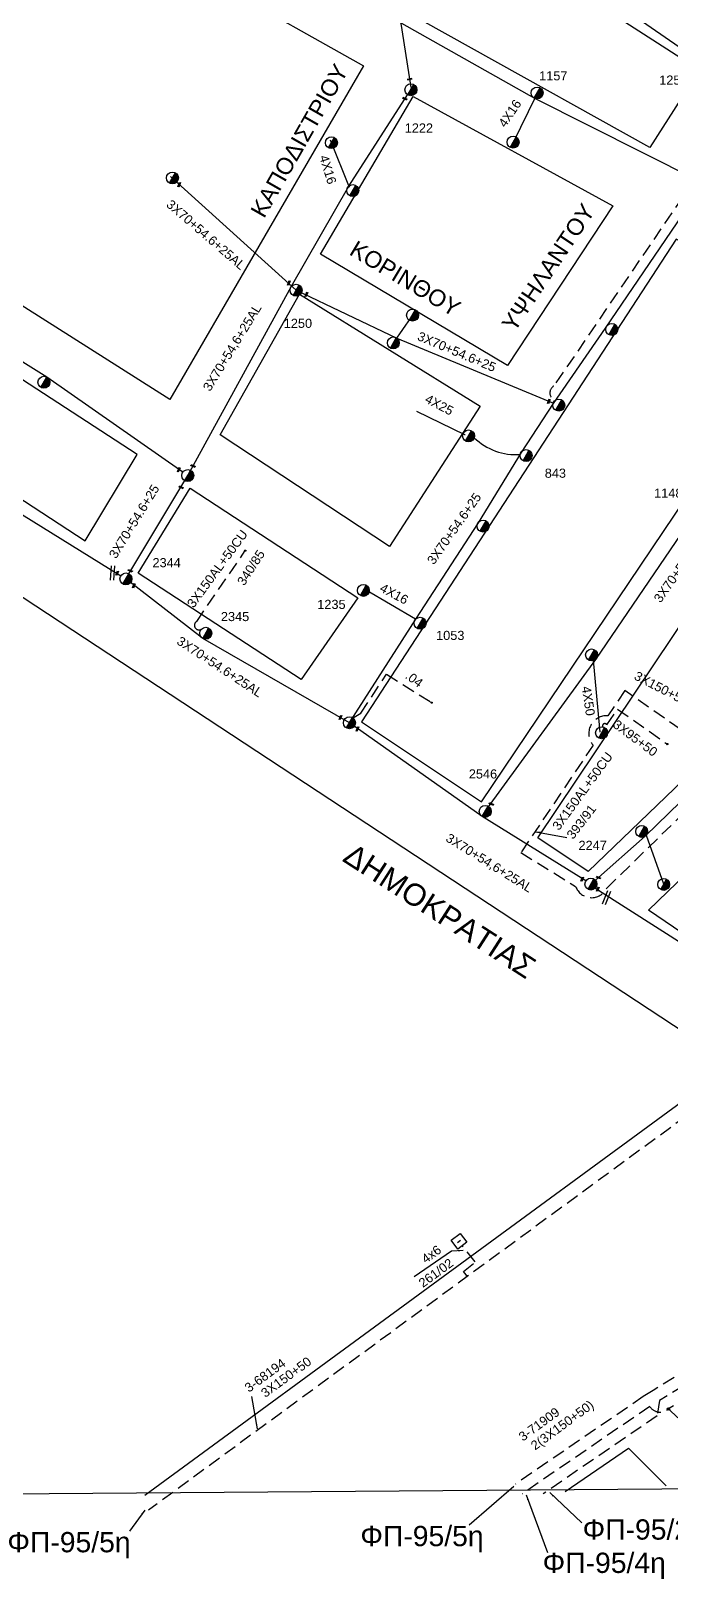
# Model space of a CAD drawing. Header units: millimetres. Extents: x 1421 to 13344, y 800 to 1949.
# Drawn here: x 11303.3 to 11429.5, y 849 to 1154.6 of the extents above; entities that cross this region are included whole.
import ezdxf

# ---------------------------------------------------------------- set-up
doc = ezdxf.new("R2010")
doc.units = ezdxf.units.MM
doc.linetypes.add('DASHED', pattern=[19.05, 12.7, -6.35])
for name, color, linetype in [('Pillar OTE', 7, 'Continuous'), ('Άγνωστα', 7, 'Continuous'), ('Γυμνά εναέρια ΧΤ (3Φ)   4x50CU', 7, 'Continuous'), ('Εναέρια παροχή ΧΤ 4x16', 7, 'SYN_LINE'), ('Εναέρια παροχή ΧΤ 4x25', 7, 'SYN_LINE'), ('Επιγραφές - Σχήματα', 7, 'Continuous'), ('Κάμερα', 7, 'Continuous'), ('Καλωδια ΧΤ  3X95+50', 7, 'Continuous'), ('Καλώδια ΧΤ   3x150+50CU', 7, 'DASHED'), ('Καλώδια ΧΤ   3x150AL+50CU', 7, 'DASHED'), ('Μηχανική τομή', 7, 'Continuous'), ('Στύλος ΦΜ', 7, 'Continuous'), ('Στύλος ΦΜ @ 1', 7, 'Continuous'), ('Συνδέσεις', 7, 'Continuous'), ('Συνεστραμμένα ΧΤ   3x70+54.6+25 AL', 7, 'SYN_LINE'), ('Τομή', 7, 'Continuous'), ('Υπόβαθρο ΔΕΗ', 7, 'Continuous'), ('Υπόγεια Καλώδια Δικτύου ΧΤ   .04', 7, 'DASHED'), ('Υπόγεια καλώδια Παροχών ΧΤ   4x6', 7, 'DASHED')]:
    doc.layers.add(name, color=color, linetype=linetype)
doc.styles.add('arial', font='ARIAL.TTF')
doc.styles.get("Standard").update_dxf_attribs({"font": 'ARIAL.TTF'})
doc.linetypes.add('SYN_LINE', pattern='A,0.5,-0.0001,["/\\/\\/\\/",Standard,S=0.1,R=0,X=0,Y=-0.05],-0.25', length=0.7501)
doc.dimstyles.new('ISO-25', dxfattribs={"dimtxt": 2.5, "dimasz": 2.5, "dimexe": 1.25, "dimexo": 0.625, "dimtad": 1, "dimtxsty": 'Standard', "dimcen": 2.5, "dimadec": 0, "dimazin": 0, "dimtfac": 1, "dimtmove": 0, "dimatfit": 3, "dimfxl": 1, "dimarcsym": 0})

# ---------------------------------------------------------------- blocks, each defined once
blk = doc.blocks.new('ΥΠΑΡΧΩΝ ΤΣΙΜΕΝΤΕΝΙΟΣ ΣΤΥΛΟΣ')
at = {"layer": 'Στύλος ΦΜ'}
blk.add_hatch(color=7, dxfattribs=at).paths.add_polyline_path([(-1.29, -2.28, 0.574793), (2.62, 0, 0.268822), (1.3, 2.27)])
at = {"layer": 'Στύλος ΦΜ', "color": 7}
blk.add_line((-1.29, -2.28), (1.3, 2.27), dxfattribs=at)
blk.add_circle((0, 0), 2.62, dxfattribs=at)
at = {"layer": 'Στύλος ΦΜ', "flags": 4}
for tag, p in [('ΤΥΠΟΣ', (-4.91, 3.03)), ('ΑΡΙΘΜΟΣ', (-4.68, 8.05))]:
    blk.add_attdef(tag, p, '', height=4, dxfattribs=at)
blk = doc.blocks.new('ΜΗΧΑΝΙΚΗ ΤΟΜΗ')
at = {"layer": 'Μηχανική τομή', "ltscale": 40}
for p, q in [((-1.9, 0.8), (1.9, 0.8)), ((1.9, 0), (-1.9, 0))]:
    blk.add_line(p, q, dxfattribs=at)
blk = doc.blocks.new('ΤΟΜΗ')
at = {"layer": 'Τομή', "ltscale": 40}
for p, q in [((-5.7, 0), (5.7, 0)), ((5.7, -2.3), (-5.7, -2.3))]:
    blk.add_line(p, q, dxfattribs=at)
blk = doc.blocks.new('_ΣΥΝΔΕΣΗ')
at = {"layer": 'Συνδέσεις', "linetype": 'SYN_LINE', "ltscale": 40}
blk.add_hatch(color=256, dxfattribs=at).paths.add_polyline_path([(0.5, -0.01, 1), (-0.5, -0.01, 1)])
at = {"layer": 'Συνδέσεις'}
blk.add_circle((0, -0.01), 0.5, dxfattribs=at)
blk = doc.blocks.new('καμερα')
at = {"layer": 'Κάμερα', "ltscale": 40}
blk.add_lwpolyline([(0, 2.76), (2.76, 2.76), (2.76, 0), (0, 0)], close=True, dxfattribs=at)
blk.add_lwpolyline([(0.89, 1.38), (1.87, 1.38)], dxfattribs=at)

msp = doc.modelspace()

# ---------------------------------------------------------------- hatches: boundary and pattern name
at = {"layer": 'Pillar OTE', "ltscale": 40}
h = msp.add_hatch(color=256, dxfattribs=at)
h.dxf.hatch_style = 1
h.paths.add_polyline_path([(11389.7025, 908.84987), (11389.07763, 909.2016), (11389.19512, 908.4795)])

# ---------------------------------------------------------------- linework, layer by layer
at = {"layer": 'Άγνωστα'}
msp.add_lwpolyline([(11366.2073, 1123.67792), (11362.45895, 1132.97517)], dxfattribs=at)
at = {"layer": 'Άγνωστα', "color": 151, "linetype": 'Continuous'}
msp.add_lwpolyline([(11375.08282, 1093.23276), (11378.36329, 1098.0185)], dxfattribs=at)
at = {"layer": 'Άγνωστα', "color": 85, "linetype": 'Continuous', "ltscale": 0.2}
msp.add_lwpolyline([(11424.82251, 995.7965), (11428.20683, 986.22764)], dxfattribs=at)
at = {"layer": 'Γυμνά εναέρια ΧΤ (3Φ)   4x50CU', "color": 2}
msp.add_lwpolyline([(11415.73341, 1016.15946), (11414.34203, 1031.09129)], dxfattribs=at)
at = {"layer": 'Εναέρια παροχή ΧΤ 4x16', "color": 173}
msp.add_lwpolyline([(11398.62255, 1132.57855), (11403.03725, 1141.61312)], dxfattribs=at)
at = {"layer": 'Εναέρια παροχή ΧΤ 4x16', "color": 6, "ltscale": 20}
msp.add_lwpolyline([(11379.25124, 1038.4141), (11369.36217, 1044.2076)], dxfattribs=at)
at = {"layer": 'Εναέρια παροχή ΧΤ 4x25', "color": 6, "ltscale": 8}
msp.add_lwpolyline([(11389.03401, 1074.82857), (11388.9971, 1074.84025), (11379.48876, 1079.43825)], dxfattribs=at)
at = {"layer": 'Καλωδια ΧΤ  3X95+50', "color": 2, "linetype": 'DASHED', "ltscale": 0.2}
msp.add_lwpolyline([(11416.21509, 1017.16599, -0.981177786), (11417.0583, 1017.56277), (11419.15677, 1020.68965), (11419.15677, 1020.68965), (11419.15677, 1020.68965), (11419.15677, 1020.68965), (11428.88809, 1013.85643)], format="xyb", dxfattribs=at)
at = {"layer": 'Καλώδια ΧΤ   3x150+50CU', "color": 30, "linetype": 'DASHED', "ltscale": 0.2}
for points in [[(11464.16871, 908.16962, 1.15539876), (11461.29913, 913.30545), (11452.6822, 908.0015), (11432.73331, 940.36498), (11326.51864, 862.57497)], [(11462.67951, 905.90687), (11463.96533, 906.70261, 0.785078966), (11462.7919, 908.7154), (11426.2155, 886.20167), (11424.23249, 884.98107), (11398.98739, 867.71579)]]:
    msp.add_lwpolyline(points, format="xyb", dxfattribs=at)
at = {"layer": 'Καλώδια ΧΤ   3x150+50CU', "color": 173, "linetype": 'DASHED', "ltscale": 0.2}
msp.add_lwpolyline([(11458.14858, 903.10287), (11427.44508, 884.20406), (11426.98861, 881.18238), (11404.44177, 865.76245)], dxfattribs=at)
at = {"layer": 'Καλώδια ΧΤ   3x150+50CU', "color": 85, "linetype": 'DASHED', "ltscale": 0.2}
msp.add_lwpolyline([(11459.37683, 901.11817), (11429.2046, 882.54638), (11447.16358, 865.62685)], dxfattribs=at)
msp.add_lwpolyline([(11429.2046, 882.54638, -0.457792602), (11425.51011, 883.01303), (11400.31157, 865.7796)], format="xyb", dxfattribs=at)
at = {"layer": 'Καλώδια ΧΤ   3x150+50CU', "linetype": 'DASHED', "ltscale": 0.2}
msp.add_lwpolyline([(11425.02993, 882.69973), (11425.02993, 882.69973)], dxfattribs=at)
at = {"layer": 'Καλώδια ΧΤ   3x150AL+50CU', "color": 151, "linetype": 'DASHED', "ltscale": 0.2}
msp.add_lwpolyline([(11507.1909, 1083.25381, -0.470118004), (11501.5532, 1082.80654), (11486.0417, 1090.52043), (11460.03664, 1104.61246), (11432.01784, 1121.80334), (11406.56866, 1084.46881, 0.646782038), (11406.838, 1081.63707)], format="xyb", dxfattribs=at)
at = {"layer": 'Καλώδια ΧΤ   3x150AL+50CU', "color": 27, "linetype": 'DASHED', "ltscale": 0.2}
msp.add_lwpolyline([(11431.51267, 1016.70443), (11420.59671, 1024.36949), (11417.23173, 1019.35541, 0.672556372), (11414.32489, 1013.58643), (11400.0754, 992.35364), (11410.86828, 985.65695, 0.661398457), (11417.00365, 985.33725), (11439.94529, 1007.67746), (11465.47804, 1031.27709), (11491.98583, 1057.01501), (11506.67033, 1071.28004), (11502.05015, 1074.62217), (11507.98815, 1082.83089)], format="xyb", dxfattribs=at)
at = {"layer": 'Καλώδια ΧΤ   3x150AL+50CU', "color": 85, "linetype": 'DASHED', "ltscale": 0.2}
msp.add_lwpolyline([(11337.04832, 1036.56689, -1.114472354), (11336.01426, 1037.99703), (11345.60667, 1051.97056)], format="xyb", dxfattribs=at)
at = {"layer": 'Συνεστραμμένα ΧΤ   3x70+54.6+25 AL', "color": 173, "ltscale": 20}
msp.add_lwpolyline([(11434.90023, 1125.1028), (11402.84031, 1141.21009), (11376.55056, 1156.04303), (11353.76224, 1168.58416), (11333.4229, 1179.72639), (11308.58032, 1196.1686), (11325.85468, 1219.43017)], dxfattribs=at)
at = {"layer": 'Συνεστραμμένα ΧΤ   3x70+54.6+25 AL', "color": 1, "linetype": 'SYN_LINE', "ltscale": 20}
msp.add_lwpolyline([(11436.87262, 1147.52862), (11413.88055, 1163.44636), (11380.95235, 1184.81662), (11348.56675, 1206.71544), (11326.55912, 1220.37443)], dxfattribs=at)
at = {"layer": 'Συνεστραμμένα ΧΤ   3x70+54.6+25 AL', "color": 27, "linetype": 'SYN_LINE', "ltscale": 20}
msp.add_lwpolyline([(11062.20869, 1216.85608), (11103.66827, 1189.04811), (11139.66716, 1164.63088), (11160.77763, 1151.09042), (11198.95048, 1125.40931), (11215.57349, 1114.54552), (11234.16004, 1102.73407), (11257.3399, 1087.57471), (11287.98464, 1067.48375), (11321.02937, 1047.00991)], dxfattribs=at)
at = {"layer": 'Συνεστραμμένα ΧΤ   3x70+54.6+25 AL', "color": 173, "ltscale": 15}
msp.add_lwpolyline([(11378.36046, 1143.39392), (11376.2977, 1156.85527)], dxfattribs=at)
at = {"layer": 'Συνεστραμμένα ΧΤ   3x70+54.6+25 AL', "color": 151, "linetype": 'SYN_LINE', "ltscale": 20}
for points in [[(11322.61611, 1047.41149), (11334.23969, 1066.79404), (11354.77204, 1104.1757), (11366.09884, 1123.94693), (11377.67821, 1141.96166)], [(11330.85645, 1125.80832), (11355.64738, 1103.38392), (11375.55285, 1093.91847), (11406.50652, 1081.07235)], [(11333.25418, 1067.44369), (11306.42331, 1086.23215), (11276.70057, 1104.73541), (11248.04949, 1122.15622)]]:
    msp.add_lwpolyline(points, dxfattribs=at)
at = {"layer": 'Συνεστραμμένα ΧΤ   3x70+54.6+25 AL', "color": 6, "ltscale": 20}
msp.add_lwpolyline([(11502.84254, 1087.17184), (11489.19457, 1093.959), (11475.50052, 1101.46839), (11460.74767, 1109.4629), (11436.19256, 1124.52863), (11416.67979, 1095.90296), (11406.41556, 1081.02474), (11400.08725, 1071.33122), (11391.60093, 1057.43133), (11379.25124, 1038.4141), (11366.36176, 1018.27735)], dxfattribs=at)
at = {"layer": 'Συνεστραμμένα ΧΤ   3x70+54.6+25 AL', "color": 2, "linetype": 'SYN_LINE', "ltscale": 20}
msp.add_lwpolyline([(11461.01242, 1109.31943), (11458.90672, 1099.16198), (11446.41489, 1077.71971), (11433.73179, 1058.30405), (11414.79517, 1030.48834), (11393.35999, 1001.12424)], dxfattribs=at)
at = {"layer": 'Συνεστραμμένα ΧΤ   3x70+54.6+25 AL', "color": 85, "ltscale": 20}
for points in [[(11513.08064, 1080.3612), (11489.92871, 1057.87064), (11463.78655, 1032.48773), (11438.50457, 1009.11988), (11424.63198, 995.61097), (11414.77671, 986.92612)], [(11412.89119, 986.76657), (11392.41706, 999.47021), (11366.19495, 1017.98475), (11337.21196, 1034.62995), (11322.03281, 1046.38831)]]:
    msp.add_lwpolyline(points, dxfattribs=at)
at = {"layer": 'Συνεστραμμένα ΧΤ   3x70+54.6+25 AL', "color": 151, "ltscale": 20}
msp.add_lwpolyline([(11414.63578, 985.4231), (11445.31181, 965.83745)], dxfattribs=at)
at = {"layer": 'Συνεστραμμένα ΧΤ   3x70+54.6+25 AL', "color": 6, "ltscale": 8}
msp.add_arc((11398.97177, 1082.53502), 11.59757, 225.5416789, 274.6655986, dxfattribs=at)
at = {"layer": 'Υπόβαθρο ΔΕΗ'}
for points in [[(10840.03143, 862.30832), (12828.1383, 877.43934), (12848.3754, 1876.73506)], [(11319.86988, 1190.4542), (11335.39881, 1211.19341), (11435.30372, 1146.88635), (11425.50236, 1131.56288)], [(11325.77763, 865.53834), (11435.71294, 946.05329), (11434.97536, 955.05847), (11064.33905, 1198.69106), (10861.84628, 862.41432)], [(11425.50236, 1131.56288), (11319.86988, 1190.4542)], [(11270.66864, 1119.84786), (11312.20993, 1179.59683), (11368.98818, 1147.69136), (11330.7329, 1081.79543), (11270.66864, 1119.84786)], [(11313.95904, 1053.93719), (11324.26543, 1070.97256), (11206.19268, 1147.76411), (11200.82211, 1145.10285), (11201.83264, 1127.10913), (11313.95904, 1053.93719)], [(11378.74587, 1141.616), (11418.18938, 1120.00849), (11397.40214, 1088.53324), (11360.49178, 1110.52275), (11378.74587, 1141.616)], [(11368.54375, 1018.1621), (11392.28708, 1002.37177), (11457.41502, 1099.05674), (11430.75455, 1113.45478), (11368.54375, 1018.1621)], [(11340.66802, 1074.84625), (11356.34139, 1102.60886), (11392.01453, 1080.50038), (11374.11811, 1052.76299), (11340.66802, 1074.84625)], [(11403.41606, 995.30316), (11468.40917, 1092.14767), (11501.95589, 1073.74487), (11413.35026, 988.59818), (11403.41606, 995.30316)], [(11324.43877, 1047.49505), (11334.73099, 1064.3045), (11367.84196, 1042.65467), (11356.64227, 1026.51), (11324.43877, 1047.49505)], [(11425.24006, 980.99358), (11513.64057, 1066.18004), (11530.117, 1053.47792), (11440.0433, 970.89706), (11425.24006, 980.99358)], [(11386.36528, 913.70194), (11378.99395, 908.62002)], [(11408.79502, 866.24037), (11421.32423, 874.80917), (11428.74807, 867.3449)]]:
    msp.add_lwpolyline(points, dxfattribs=at)
at = {"layer": 'Υπόγεια Καλώδια Δικτύου ΧΤ   .04', "color": 6, "linetype": 'DASHED', "ltscale": 0.2}
msp.add_lwpolyline([(11366.77439, 1018.89017), (11368.44765, 1019.8882), (11373.50017, 1027.55143), (11382.42166, 1021.96694)], dxfattribs=at)
at = {"layer": 'Υπόγεια καλώδια Παροχών ΧΤ   4x6', "color": 30, "linetype": 'DASHED', "ltscale": 0.2}
msp.add_lwpolyline([(11389.48379, 908.68969), (11388.68689, 909.69406), (11391.03702, 911.55871), (11388.51567, 914.71314)], dxfattribs=at)

# ---------------------------------------------------------------- block references
at = {"layer": 'Κάμερα', "xscale": 0.8000000000001819, "yscale": 0.8000000000001819, "zscale": 0.8000000000001819, "rotation": 37.33048131411972}
msp.add_blockref('καμερα', (11387.6167, 914.09565), dxfattribs=at)
at = {"layer": 'Μηχανική τομή', "xscale": 0.249999999999919, "yscale": 0.249999999999919, "zscale": 0.249999999999919}
for p, rotation in [((11378.10392, 1144.93091), 9.70011471772233), ((11377.10586, 1141.09444), 336.8864378045459), ((11332.65637, 1124.17096), 68.45138536945211), ((11354.3009, 1104.76064), 68.45138536945211), ((11357.77701, 1102.51628), 68.45138536945211), ((11405.6526, 1081.38932), 68.45138536945211), ((11332.55191, 1067.90529), 68.45138536945211), ((11335.25099, 1068.59394), 336.8864378045459), ((11332.91204, 1064.37606), 336.8864378045459), ((11322.85773, 1047.89528), 336.8864378045459), ((11320.38067, 1047.48411), 68.45138536945211), ((11323.67735, 1045.00282), 68.45138536945211), ((11364.48986, 1018.99139), 68.45138536945211), ((11367.84961, 1016.72412), 68.45138536945211), ((11394.18114, 1001.86473), 336.8864378045459), ((11412.23521, 987.09356), 68.45138536945211), ((11415.33088, 987.34216), 336.8864378045459), ((11415.36033, 985.09827), 68.45138536945211)]:
    msp.add_blockref('ΜΗΧΑΝΙΚΗ ΤΟΜΗ', p, dxfattribs=dict(at, rotation=rotation))
at = {"layer": 'Στύλος ΦΜ @ 1', "ltscale": 40}
ref = msp.add_blockref('ΥΠΑΡΧΩΝ ΤΣΙΜΕΝΤΕΝΙΟΣ ΣΤΥΛΟΣ', (11403.25852, 1142.31111), dxfattribs=dict(at, xscale=0.4499999999998181, yscale=0.4499999999998181, zscale=0.4499999999998181))
ref.add_attrib('ΤΥΠΟΣ', '1157', (11403.66051, 1144.80642), dxfattribs={"layer": 'Στύλος ΦΜ', "height": 1.8, "flags": 4})
ref = msp.add_blockref('ΥΠΑΡΧΩΝ ΤΣΙΜΕΝΤΕΝΙΟΣ ΣΤΥΛΟΣ', (11436.87036, 1147.52991), dxfattribs=dict(at, xscale=0.4499999999998181, yscale=0.4499999999998181, zscale=0.4499999999998181))
ref.add_attrib('ΤΥΠΟΣ', '1259', (11427.37825, 1143.96148), dxfattribs={"layer": 'Στύλος ΦΜ', "height": 1.8, "flags": 4})
ref = msp.add_blockref('ΥΠΑΡΧΩΝ ΤΣΙΜΕΝΤΕΝΙΟΣ ΣΤΥΛΟΣ', (11378.31504, 1142.95242), dxfattribs=dict(at, xscale=0.4499999999998181, yscale=0.4499999999998181, zscale=0.4499999999998181))
ref.add_attrib('ΤΥΠΟΣ', '1222', (11377.10732, 1134.49811), dxfattribs={"layer": 'Στύλος ΦΜ', "height": 1.8, "flags": 4})
at = {"layer": 'Στύλος ΦΜ @ 1', "ltscale": 40, "xscale": 0.4499999999998181, "yscale": 0.4499999999998181, "zscale": 0.4499999999998181}
for p in [(11398.52524, 1132.60594), (11362.62047, 1132.5007), (11331.23135, 1125.53289), (11366.85551, 1123.04439), (11378.65324, 1098.46106), (11374.85415, 1092.97033), (11418.00966, 1095.62735), (11305.83775, 1085.21026), (11407.54661, 1080.69633), (11389.7254, 1074.61038), (11334.23743, 1066.79533), (11392.59941, 1056.80669), (11414.01875, 1031.37396), (11366.19269, 1017.98604), (11415.99849, 1016.00831), (11423.91083, 996.54214), (11428.25724, 986.08509)]:
    msp.add_blockref('ΥΠΑΡΧΩΝ ΤΣΙΜΕΝΤΕΝΙΟΣ ΣΤΥΛΟΣ', p, dxfattribs=at)
at = {"layer": 'Στύλος ΦΜ @ 1', "ltscale": 40}
ref = msp.add_blockref('ΥΠΑΡΧΩΝ ΤΣΙΜΕΝΤΕΝΙΟΣ ΣΤΥΛΟΣ', (11355.64511, 1103.38521), dxfattribs=dict(at, xscale=0.4499999999998181, yscale=0.4499999999998181, zscale=0.4499999999998181))
ref.add_attrib('ΤΥΠΟΣ', '1250', (11353.21409, 1095.94309), dxfattribs={"layer": 'Στύλος ΦΜ', "height": 1.8, "flags": 4})
ref = msp.add_blockref('ΥΠΑΡΧΩΝ ΤΣΙΜΕΝΤΕΝΙΟΣ ΣΤΥΛΟΣ', (11401.06949, 1070.74231), dxfattribs=dict(at, xscale=0.4499999999998181, yscale=0.4499999999998181, zscale=0.4499999999998181))
ref.add_attrib('ΤΥΠΟΣ', '843', (11404.76802, 1066.35847), dxfattribs={"layer": 'Στύλος ΦΜ', "height": 1.8, "flags": 4})
ref = msp.add_blockref('ΥΠΑΡΧΩΝ ΤΣΙΜΕΝΤΕΝΙΟΣ ΣΤΥΛΟΣ', (11432.8137, 1059.04178), dxfattribs=dict(at, xscale=0.4499999999998181, yscale=0.4499999999998181, zscale=0.4499999999998181))
ref.add_attrib('ΤΥΠΟΣ', '1148', (11426.36945, 1062.42944), dxfattribs={"layer": 'Στύλος ΦΜ', "height": 1.8, "flags": 4})
ref = msp.add_blockref('ΥΠΑΡΧΩΝ ΤΣΙΜΕΝΤΕΝΙΟΣ ΣΤΥΛΟΣ', (11322.03055, 1046.3896), dxfattribs=dict(at, xscale=0.4499999999998181, yscale=0.4499999999998181, zscale=0.4499999999998181))
ref.add_attrib('ΤΥΠΟΣ', '2344', (11327.28449, 1048.69129), dxfattribs={"layer": 'Στύλος ΦΜ', "height": 1.8, "flags": 4})
ref = msp.add_blockref('ΥΠΑΡΧΩΝ ΤΣΙΜΕΝΤΕΝΙΟΣ ΣΤΥΛΟΣ', (11368.933, 1044.11533), dxfattribs=dict(at, xscale=0.4499999999998181, yscale=0.4499999999998181, zscale=0.4499999999998181))
ref.add_attrib('ΤΥΠΟΣ', '1235', (11359.83181, 1040.45671), dxfattribs={"layer": 'Στύλος ΦΜ', "height": 1.8, "flags": 4})
ref = msp.add_blockref('ΥΠΑΡΧΩΝ ΤΣΙΜΕΝΤΕΝΙΟΣ ΣΤΥΛΟΣ', (11337.793, 1035.65442), dxfattribs=dict(at, xscale=0.4499999999998181, yscale=0.4499999999998181, zscale=0.4499999999998181))
ref.add_attrib('ΤΥΠΟΣ', '2345', (11340.79788, 1038.05714), dxfattribs={"layer": 'Στύλος ΦΜ', "height": 1.8, "flags": 4})
ref = msp.add_blockref('ΥΠΑΡΧΩΝ ΤΣΙΜΕΝΤΕΝΙΟΣ ΣΤΥΛΟΣ', (11380.14341, 1037.64522), dxfattribs=dict(at, xscale=0.4499999999998181, yscale=0.4499999999998181, zscale=0.4499999999998181))
ref.add_attrib('ΤΥΠΟΣ', '1053', (11383.30378, 1034.33659), dxfattribs={"layer": 'Στύλος ΦΜ', "height": 1.8, "flags": 4})
ref = msp.add_blockref('ΥΠΑΡΧΩΝ ΤΣΙΜΕΝΤΕΝΙΟΣ ΣΤΥΛΟΣ', (11392.99809, 1000.49468), dxfattribs=dict(at, xscale=0.4499999999998181, yscale=0.4499999999998181, zscale=0.4499999999998181))
ref.add_attrib('ΤΥΠΟΣ', '2546', (11389.76601, 1006.99142), dxfattribs={"layer": 'Στύλος ΦΜ', "height": 1.8, "flags": 4})
ref = msp.add_blockref('ΥΠΑΡΧΩΝ ΤΣΙΜΕΝΤΕΝΙΟΣ ΣΤΥΛΟΣ', (11413.89309, 986.14743), dxfattribs=dict(at, xscale=0.4499999999998181, yscale=0.4499999999998181, zscale=0.4499999999998181))
ref.add_attrib('ΤΥΠΟΣ', '2247', (11411.43423, 992.89481), dxfattribs={"layer": 'Στύλος ΦΜ', "height": 1.8, "flags": 4})
at = {"layer": 'Συνδέσεις'}
for p, xscale, yscale, zscale in [((11345.60749, 1051.97175), 0.25, 0.25, 0.25), ((11382.42166, 1021.96694), 0.25, 0.25, 0.25), ((11428.98047, 1013.79157), 0.25, 0.25, 0.25), ((11429.2046, 882.54638), 0.4777242751394019, 0.4777242751394019, 0.4777242751394019)]:
    msp.add_blockref('_ΣΥΝΔΕΣΗ', p, dxfattribs=dict(at, xscale=xscale, yscale=yscale, zscale=zscale))
at = {"layer": 'Τομή'}
for p, xscale, yscale, zscale, rotation in [((11319.66917, 1047.53766), 0.2500000000000557, 0.2500000000000557, 0.2500000000000557, 266.3054486218056), ((11417.24024, 983.35555), 0.2499999999998873, 0.2499999999998873, 0.2499999999998873, 248.1909067709115)]:
    msp.add_blockref('ΤΟΜΗ', p, dxfattribs=dict(at, xscale=xscale, yscale=yscale, zscale=zscale, rotation=rotation))

# ---------------------------------------------------------------- texts
at = {"ltscale": 40, "attachment_point": 1, "style": 'arial'}
for s, insert, char_height, width, rotation in [('{\\H1.083x;ΚΑΠΟΔΙΣΤΡΙΟΥ}', (11346.48566, 1119.02478), 3.0193207, 48.9783945, 60.2623594), ('{\\H1.083x;YΨHΛANTOY}', (11396.06001, 1096.74789), 3.0193207, 48.9783945, 56.2507951), ('{\\H1.083x;KOPINΘOY}', (11367.62346, 1113.34146), 3.0193207, 48.9783945, 329.0028149), ('{\\H1.083x;ΔHMOKPATIAΣ}', (11366.95407, 994.43333), 4, 99.6177602, 327.2209252)]:
    msp.add_mtext(s, dxfattribs=dict(at, insert=insert, char_height=char_height, width=width, rotation=rotation))
at = {"layer": 'Άγνωστα', "color": 7, "char_height": 1.8, "attachment_point": 1}
for s, insert, rotation in [('3X70+54.6+25', (11380.14489, 1095.27389), 337.1194537), ('3X70+54.6+25', (11318.54853, 1051.18047), 58.3673681), ('3X70+54.6+25', (11381.38586, 1050.09103), 54.8872713), ('3X70+54.6+25', (11426.17222, 1042.56177), 54.8872713), ('340/85', (11343.88083, 1045.89337), 56.8704294), ('3X150+50CU', (11423.09162, 1028.25592), 332.462814), ('4X50', (11413.83438, 1025.33532), 278.749487), ('3X95+50', (11419.13293, 1018.72245), 323.2593752), ('393/91', (11408.92648, 995.9542), 52.4284682), ('4x6', (11380.1989, 912.61059), 36.2061477), ('261/02', (11379.63713, 907.85472), 36.2061477), ('3-68194', (11345.26741, 887.16967), 36.2061477), ('3X150+50', (11348.49679, 886.14285), 36.2061477), ('2(3X150+50)', (11401.78797, 875.76273), 36.2061477), ('3-71909', (11399.38711, 877.52215), 36.2061477)]:
    msp.add_mtext_dynamic_manual_height_columns(s, width=1.8, gutter_width=12.5, heights=[0.04535], dxfattribs=dict(at, insert=insert, rotation=rotation))
at = {"layer": 'Εναέρια παροχή ΧΤ 4x16', "color": 7, "char_height": 1.8, "attachment_point": 1}
for insert, rotation in [((11395.4791, 1136.36503), 55.9829902), ((11361.93692, 1130.26081), 287.1206892), ((11372.84662, 1045.61209), 332.0897021)]:
    msp.add_mtext_dynamic_manual_height_columns('4X16', width=1.8, gutter_width=12.5, heights=[0.04535], dxfattribs=dict(at, insert=insert, rotation=rotation))
at = {"layer": 'Εναέρια παροχή ΧΤ 4x25', "color": 7, "insert": (11381.76633, 1082.93227), "char_height": 1.8, "attachment_point": 1, "rotation": 332.0897021}
msp.add_mtext_dynamic_manual_height_columns('4X25', width=1.8, gutter_width=12.5, heights=[0.04535], dxfattribs=at)
at = {"layer": 'Επιγραφές - Σχήματα', "ltscale": 0.2, "char_height": 4, "width": 19.6718533, "attachment_point": 1}
for s, insert in [('ΦΠ-95/5η', (11368.34658, 859.44845)), ('ΦΠ-95/2η', (11412.24643, 860.74125)), ('ΦΠ-95/5η', (11298.61982, 858.24294)), ('ΦΠ-95/4η', (11404.34841, 854.16413))]:
    msp.add_mtext(s, dxfattribs=dict(at, insert=insert))
at = {"layer": 'Καλώδια ΧΤ   3x150AL+50CU', "color": 7, "char_height": 1.8, "attachment_point": 1}
for insert, rotation in [((11333.96033, 1041.59177), 53.6816273), ((11406.11548, 997.66369), 53.8918887)]:
    msp.add_mtext_dynamic_manual_height_columns('3X150AL+50CU', width=1.8, gutter_width=12.5, heights=[0.04535], dxfattribs=dict(at, insert=insert, rotation=rotation))
at = {"layer": 'Συνεστραμμένα ΧΤ   3x70+54.6+25 AL', "color": 7, "char_height": 1.8, "attachment_point": 1}
for s, insert, rotation in [('3X70+54.6+25AL', (11331.02811, 1121.41091), 319.1877662), ('3X70+54,6+25AL', (11337.1165, 1084.21494), 58.3673681), ('3X70+54.6+25AL', (11332.88959, 1035.16278), 326.7495009), ('3X70+54,6+25AL', (11385.99304, 996.27858), 328.042606)]:
    msp.add_mtext_dynamic_manual_height_columns(s, width=1.8, gutter_width=12.5, heights=[0.04535], dxfattribs=dict(at, insert=insert, rotation=rotation))
at = {"layer": 'Υπόγεια Καλώδια Δικτύου ΧΤ   .04', "color": 7, "insert": (11378.12216, 1028.36718), "char_height": 1.8, "attachment_point": 1, "rotation": 323.2593752}
msp.add_mtext_dynamic_manual_height_columns('.04', width=1.8, gutter_width=12.5, heights=[0.04535], dxfattribs=at)

# ---------------------------------------------------------------- leaders
at = {"layer": 'Επιγραφές - Σχήματα', "ltscale": 40}
for points in [[(11402.97745, 996.487), (11409.13086, 995.34758)], [(11388.68387, 913.82686), (11386.36528, 913.70194)], [(11348.00734, 878.58635), (11346.93101, 885.01071)], [(11398.63849, 867.22736), (11389.85075, 859.57168)], [(11401.08895, 865.58007), (11405.32767, 854.21642)], [(11405.7421, 866.01874), (11412.12428, 860.07442)], [(11325.79247, 862.57591), (11322.7465, 858.38691)]]:
    msp.add_leader(points, dimstyle='ISO-25', override={"dimasz": 1, "dimtad": 0}, dxfattribs=at)

doc.saveas('drawing.dxf')
